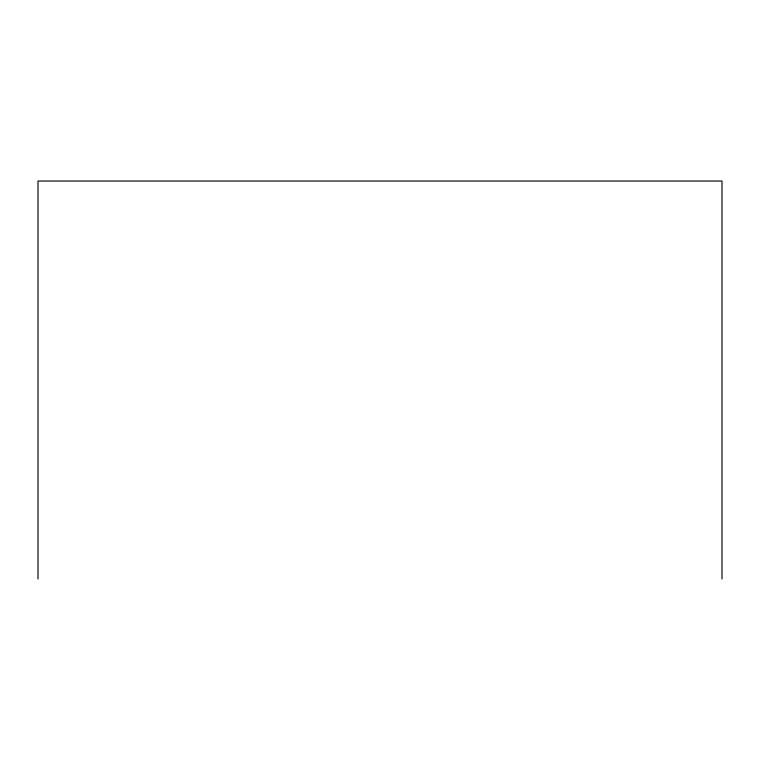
<?xml version="1.0" encoding="UTF-8"?>
<svg xmlns="http://www.w3.org/2000/svg" width="760" height="760" viewBox="0 0 760 760"><rect width="100%" height="100%" fill="white"/><g stroke="black" fill="none" stroke-linecap="round" stroke-linejoin="round"><path stroke-width="1.14" d="M722 578.958L722 181.041L38 181.041L38 578.958"/></g></svg>
